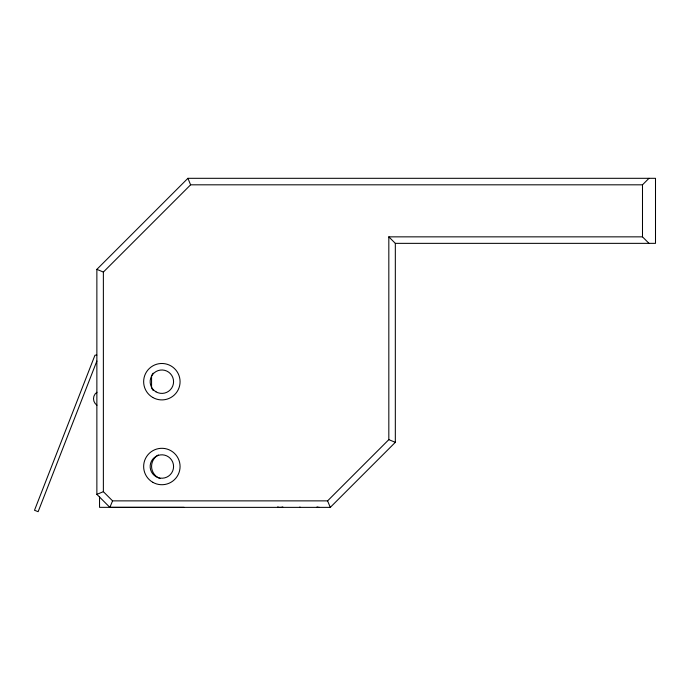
<?xml version="1.0" encoding="UTF-8"?>
<svg xmlns="http://www.w3.org/2000/svg" width="690" height="690" viewBox="0 0 690 690"><rect width="100%" height="100%" fill="white"/><g stroke="black" fill="none" stroke-linecap="round" stroke-linejoin="round"><path stroke-width="1.03" d="M96.867 361.06L38.14 511.687L34.5 510.272L94.987 355.152L96.807 355.152M388.824 236.851L395.327 243.354L655.5 243.354L655.5 178.313L187.913 178.313L96.867 269.359L96.867 494.368L109.874 507.374L112.565 500.871L327.595 500.871L388.824 439.642L388.824 236.851L642.494 236.851L648.997 243.354M277.932 506.788L277.682 507.374L280.399 507.392A6.503 6.503 0 0 0 282.805 506.917M112.565 500.871L103.371 491.677L103.371 272.058L190.613 184.817L642.494 184.817L648.997 178.313M109.874 507.374L330.286 507.374L395.327 442.333L395.327 243.354M96.867 494.368L103.371 491.677M184.083 507.34L99.541 507.34L99.541 496.602M96.867 269.359L103.371 272.058M388.824 439.642L395.327 442.333M327.595 500.871L330.286 507.374M187.913 178.313L190.613 184.817M642.494 184.817L642.494 236.851M299.926 506.917L299.926 507.374M96.954 405.203A7.806 7.806 0 0 1 96.954 392.248M153.189 390.48A14.309 14.309 0 0 1 151.567 387.78L151.567 375.86A14.309 14.309 0 0 1 153.189 373.152M160.028 478.558A13.007 13.007 0 0 1 158.346 454.952M319.436 507.374A6.503 6.503 0 0 1 317.038 506.917M156.009 391.834A11.704 11.704 0 0 0 173.57 381.691A11.704 11.704 0 0 0 156.009 371.556A11.704 11.704 0 0 0 156.009 391.834M152.757 397.466A18.207 18.207 0 0 0 180.073 381.691A18.207 18.207 0 0 0 152.757 365.924A18.207 18.207 0 0 0 152.757 397.466M156.009 476.652A11.704 11.704 0 0 0 173.57 466.518A11.704 11.704 0 0 0 156.009 456.383A11.704 11.704 0 0 0 156.009 476.652M152.757 482.284A18.207 18.207 0 0 0 180.073 466.518A18.207 18.207 0 0 0 152.757 450.743A18.207 18.207 0 0 0 152.757 482.284"/></g></svg>
